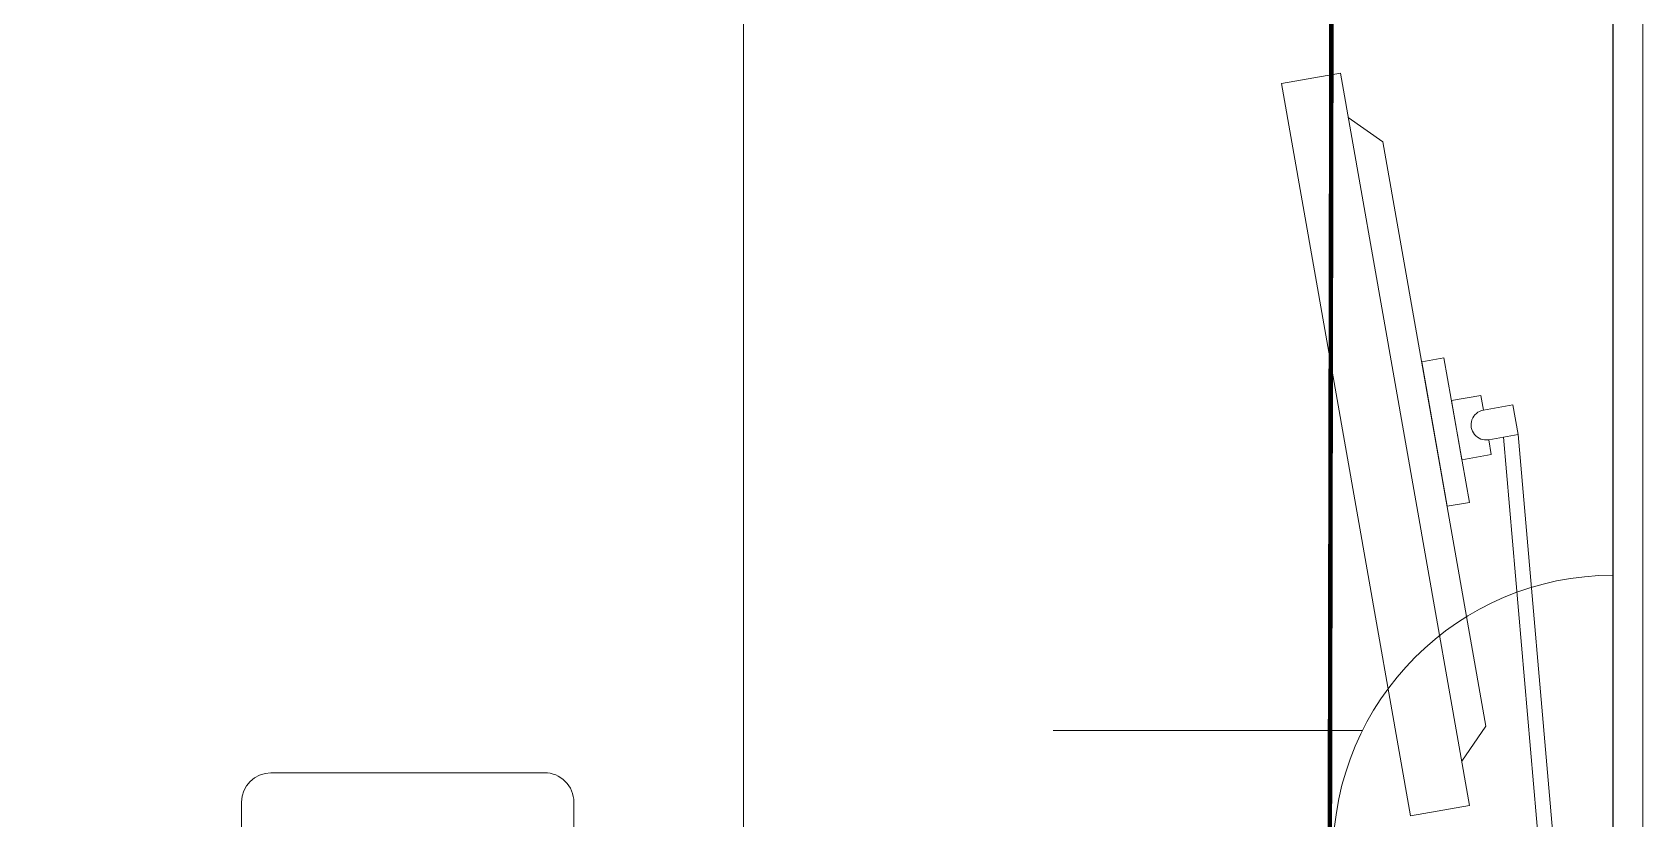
# Model space of a CAD drawing. Header units: metres. Extents: x 75097 to 220695, y -1557923 to -1361206.
# Drawn here: x 113958 to 115034, y -1435507 to -1434982 of the extents above; entities that cross this region are included whole.
import ezdxf

# ---------------------------------------------------------------- set-up
doc = ezdxf.new("R2010")
doc.units = ezdxf.units.M
doc.layers.get('0').update_dxf_attribs({"lineweight": 0})
doc.layers.add('A-100 - Copy$0$axes', color=8, linetype='Continuous')
doc.layers.add('A-100 - Copy$0$Medical Equipment and Furniture', color=8, linetype='Continuous', lineweight=0)
doc.layers.add('A-100 - Copy$0$Walls', color=8, linetype='Continuous', lineweight=0)
doc.layers.add('E-POWR', color=7, linetype='Continuous', lineweight=9, true_color=0x4e7e3e)
doc.layers.add('E-PW', color=7, linetype='Continuous', lineweight=9, true_color=0x4e7e3e)

# ---------------------------------------------------------------- blocks, each defined once
blk = doc.blocks.new('GI-041_dwg_E-SKT2-3902840-GI-041')
at = {"layer": 'E-POWR'}
blk.add_line((0.1982, 0), (-0.1982, 0), dxfattribs=at)
at = {"layer": 'E-PW'}
for p, q in [((-0.0879, 0.1765), (-0.0879, 0.3944)), ((0.0878, 0.1766), (0.0878, 0.3944)), ((-0.1466, 0), (0.1466, 0))]:
    blk.add_line(p, q, dxfattribs=at)
blk.add_arc((0, 0), 0.1972, 0.0142, 180.0142, dxfattribs=at)
blk = doc.blocks.new('A-100 - Copy$0$ITVRWS1-P')
for p, q in [((0.5066, -0.083), (0.01, -0.04)), ((0.5049, -0.0929), (0.01, -0.05)), ((0.5066, -0.083), (0.5031, -0.1027)), ((0.5263, -0.0865), (0.5066, -0.083)), ((0.5263, -0.0865), (0.5228, -0.1062)), ((0.3119, -0.1045), (0.2887, -0.1207)), ((0.3119, -0.1045), (0.702, -0.1733)), ((0.4933, -0.101), (0.4898, -0.1207)), ((0.5031, -0.1027), (0.4933, -0.101)), ((0.5327, -0.1079), (0.5228, -0.1062)), ((0.2522, -0.1549), (0.2591, -0.1155)), ((0.2591, -0.1155), (0.7477, -0.2017)), ((0.4587, -0.1304), (0.4613, -0.1156)), ((0.4613, -0.1156), (0.5578, -0.1327)), ((0.5327, -0.1079), (0.5292, -0.1276)), ((0.4898, -0.1207), (0.5292, -0.1276)), ((0.4587, -0.1304), (0.5552, -0.1474)), ((0.5552, -0.1474), (0.5578, -0.1327)), ((0.2522, -0.1549), (0.7408, -0.2411)), ((0.702, -0.1733), (0.7182, -0.1965)), ((0.7477, -0.2017), (0.7408, -0.2411))]:
    blk.add_line(p, q)
blk.add_arc((0.513, -0.1045), 0.01, 169.9988, 349.9988)
blk = doc.blocks.new('A-100 - Copy$0$GF21018-P')
for p, q in [((0.2596, 0.3422), (0.2804, 0.3422)), ((0.3, 0.3226), (0.3, 0.14)), ((0.2596, 0.1204), (0.2804, 0.1204))]:
    blk.add_line(p, q)
for centre, start, end in [((0.2804, 0.3226), 0, 90), ((0.2804, 0.14), 270, 0)]:
    blk.add_arc(centre, 0.0196, start, end)
blk = doc.blocks.new('A-100 - Copy')
at = {"layer": 'A-100 - Copy$0$axes'}
blk.add_line((115013.3, -1477297.4, 0), (115013.3, -1366771.9, 0), dxfattribs=at)
at = {"layer": 'A-100 - Copy$0$Medical Equipment and Furniture'}
blk.add_line((114432.9, -1438347.7, 2.4), (114432.9, -1433702.7, 2.4), dxfattribs=at)
at = {"layer": 'A-100 - Copy$0$Walls'}
blk.add_line((115033.8, -1438347.7, 0.8), (115032.9, -1433902.7, 2.4), dxfattribs=at)
at = {"layer": 'A-100 - Copy$0$Medical Equipment and Furniture', "xscale": -1000, "yscale": 1000, "zscale": 1000, "rotation": 269.9907230675672}
blk.add_blockref('A-100 - Copy$0$ITVRWS1-P', (115032.9, -1435756.7, 2.4), dxfattribs=at)
at = {"layer": 'A-100 - Copy$0$Medical Equipment and Furniture', "extrusion": (-7.77426e-06, 8.17011e-07, 1), "xscale": -1000.000000000005, "yscale": 1000.000000000005, "zscale": 1000.000000000003, "rotation": 270.0014107646746}
blk.add_blockref('A-100 - Copy$0$GF21018-P', (113977.4, -1435775.8, 0.3), dxfattribs=at)

msp = doc.modelspace()

# ---------------------------------------------------------------- linework, layer by layer
at = {"layer": 'E-POWR', "const_width": 3}
msp.add_lwpolyline([(109614.9, -1436993.5), (109614.9, -1438163.1), (114826.4, -1438163.1), (114826.4, -1437454.8), (114824.2, -1435547.7), (114826.4, -1434391.8)], dxfattribs=at)

# ---------------------------------------------------------------- block references
at = {"layer": 'E-POWR', "color": 85, "extrusion": (0, 0, -1), "xscale": 947.6469886575187, "yscale": 947.6469886575187, "zscale": -947.6469886575187, "rotation": 269.9927750024303}
msp.add_blockref('GI-041_dwg_E-SKT2-3902840-GI-041', (-115013.3, -1435530.9, 0), dxfattribs=at)

# ---------------------------------------------------------------- next in the draw order: block references
msp.add_blockref('A-100 - Copy', (0, 0))

doc.saveas('drawing.dxf')
